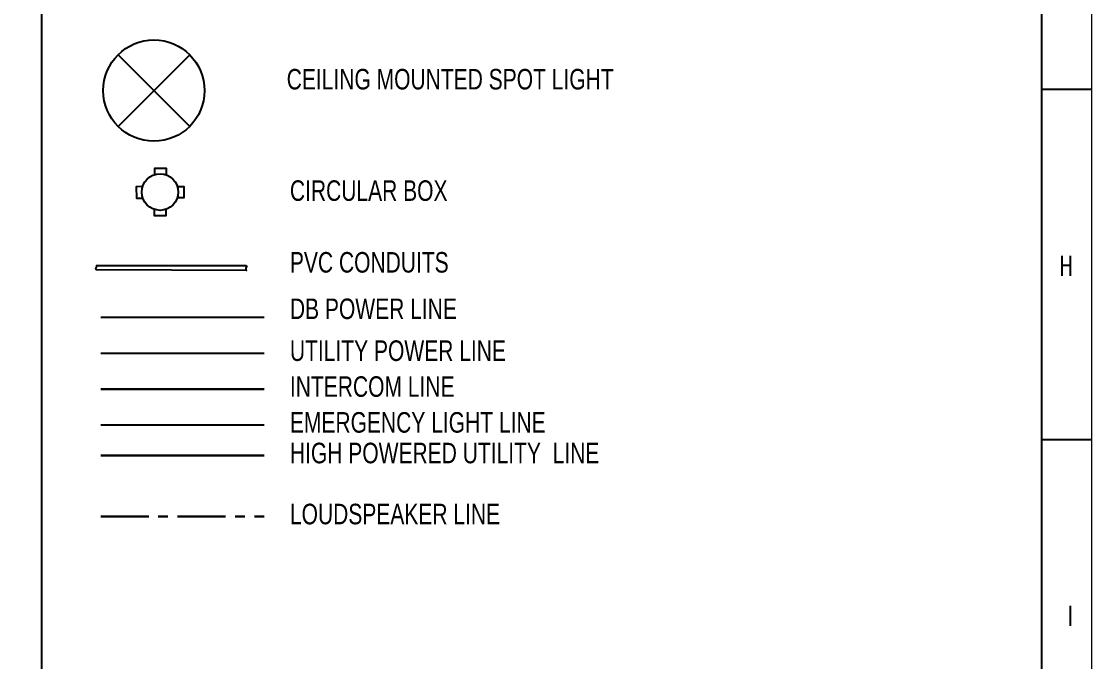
# Model space of a CAD drawing. Header units: inches. Extents: x 112 to 4169, y -2569 to 841.
# Drawn here: x 2376.7 to 2553.6, y 278.4 to 384.2 of the extents above; entities that cross this region are included whole.
import ezdxf

# ---------------------------------------------------------------- set-up
doc = ezdxf.new("R2010")
doc.units = ezdxf.units.IN
doc.header["$MEASUREMENT"] = 0
doc.linetypes.add('Bathroom _ King & Twin$0$CENTER', pattern=[50.8, 31.75, -6.35, 6.35, -6.35])
for name, color, linetype in [('Lights', 7, 'Continuous'), ('Sockets', 7, 'Continuous'), ('TEG BORDER', 7, 'Continuous')]:
    doc.layers.add(name, color=color, linetype=linetype)
doc.styles.add('Swiss721', font='swisscl.ttf')
doc.styles.add('TEG BORDER', font='txt_qlt.shx', dxfattribs={"width": 0.7, "bigfont": 'hztxt.shx'})

# ---------------------------------------------------------------- blocks, each defined once
blk = doc.blocks.new('240 BORDER A2')
for p, q in [((594, 175), (589, 175)), ((594, 140), (589, 140))]:
    blk.add_line(p, q)
at = {"color": 5, "lineweight": 15}
blk.add_lwpolyline([(0, 420), (594, 420), (594, 0), (0, 0)], close=True, dxfattribs=at)
blk.add_lwpolyline([(5, 415), (589, 415), (589, 5), (5, 5)], close=True)
at = {"layer": 'TEG BORDER'}
blk.add_line((489, 116), (489, 415), dxfattribs=at)
at = {"char_height": 2, "width": 2, "attachment_point": 3, "style": 'TEG BORDER'}
for s, insert in [('H', (592.09, 158.39)), ('I', (592.09, 123.39))]:
    blk.add_mtext(s, dxfattribs=dict(at, insert=insert))

msp = doc.modelspace()

# ---------------------------------------------------------------- linework, layer by layer
at = {"color": 1}
msp.add_line((2389.79, 335.28), (2416.83, 335.28), dxfattribs=at)
at = {"color": 3}
msp.add_line((2389.79, 329.35), (2416.83, 329.35), dxfattribs=at)
msp.add_line((2389.79, 329.35), (2416.83, 329.35), dxfattribs=at)
msp.add_line((2389.79, 323.42), (2416.83, 323.42))
at = {"color": 192, "lineweight": 30}
msp.add_line((2389.79, 323.42), (2416.83, 323.42), dxfattribs=at)
at = {"color": 6}
msp.add_line((2389.79, 317.49), (2416.83, 317.49), dxfattribs=at)
at = {"color": 4}
msp.add_line((2389.79, 312.44), (2416.83, 312.44), dxfattribs=at)
at = {"color": 4, "lineweight": 30}
msp.add_line((2389.79, 312.44), (2416.83, 312.44), dxfattribs=at)
at = {"color": 136, "linetype": 'Bathroom _ King & Twin$0$CENTER', "lineweight": 30, "ltscale": 0.25}
msp.add_line((2389.79, 302.36), (2416.83, 302.36), dxfattribs=at)
for points in [[(2398.75, 358.86), (2398.75, 359.92), (2400.63, 359.92), (2400.63, 358.8)], [(2396.71, 356.86), (2395.65, 356.84), (2395.68, 354.96), (2396.74, 354.98)], [(2402.47, 356.9), (2403.53, 356.9), (2403.53, 355.02), (2402.47, 355.02)], [(2400.54, 353.1), (2400.54, 352.03), (2398.66, 352.03), (2398.66, 353.1)]]:
    msp.add_lwpolyline(points)
msp.add_lwpolyline([(2413.86, 343.84, -0.56347), (2413.86, 343.57, 0.380478), (2413.9, 343), (2389.1, 343.09, -0.456322), (2389.1, 343.57, 0.605884), (2389.1, 343.85)], format="xyb", close=True)
msp.add_circle((2399.6, 355.96), 3.02)
at = {"layer": 'Lights', "color": 40}
for p, q in [((2392.67, 378.64), (2404.5, 366.81)), ((2392.67, 366.81), (2404.5, 378.64))]:
    msp.add_line(p, q, dxfattribs=at)
at = {"layer": 'Lights'}
msp.add_circle((2398.58, 372.73), 8.37, dxfattribs=at)

# ---------------------------------------------------------------- block references
at = {"xscale": 1.652949273830399, "yscale": 1.652949273830399, "zscale": 1.652949273830399}
msp.add_blockref('240 BORDER A2', (1571.77, 83.63), dxfattribs=at)

# ---------------------------------------------------------------- texts
at = {"layer": 'Sockets', "color": 0, "style": 'Swiss721'}
for s, p in [('CEILING MOUNTED SPOT LIGHT', (2420.54, 372.92)), ('CIRCULAR BOX', (2421.07, 354.51)), ('PVC CONDUITS', (2421.07, 342.66)), ('DB POWER LINE', (2421.07, 334.98)), ('UTILITY POWER LINE', (2421.07, 328.06)), ('INTERCOM LINE', (2421.07, 322.13)), ('EMERGENCY LIGHT LINE', (2421.07, 316.21)), ('HIGH POWERED UTILITY  LINE', (2421.07, 311.15)), ('LOUDSPEAKER LINE', (2421.07, 301.07))]:
    msp.add_text(s, height=3.3899, dxfattribs=at).set_placement(p)

doc.saveas('drawing.dxf')
